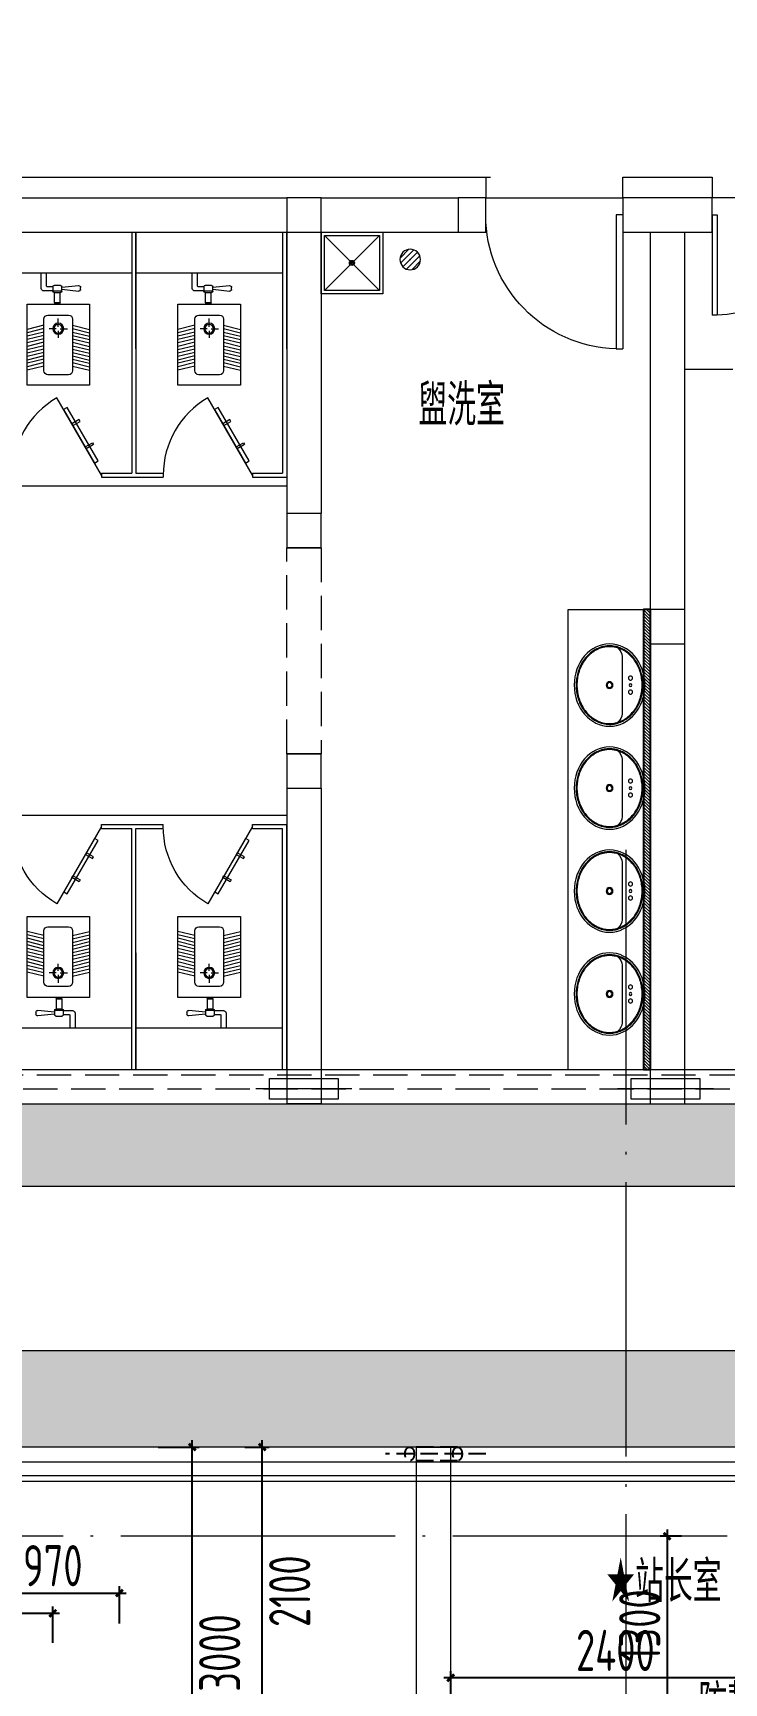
# Model space of a CAD drawing. Extents: x 4 to 13611208, y -605838 to 574722.
# Drawn here: x 13304578 to 13309614, y 203491 to 215510 of the extents above; entities that cross this region are included whole.
import ezdxf

# ---------------------------------------------------------------- set-up
doc = ezdxf.new("R2010")
doc.units = 0
doc.header["$LTSCALE"] = 1000
doc.header["$MEASUREMENT"] = 0
doc.linetypes.add('DASH', pattern=[0.35, 0.25, -0.1])
doc.linetypes.add('DOTE', pattern=[2.4200000000000004, 2, -0.2, 0.02, -0.2])
for name, color, linetype, lineweight in [('1-卫生洁具', 8, 'Continuous', 5), ('1-卫生间-设备', 8, 'Continuous', 13), ('建筑底图', 8, 'Continuous', 13), ('预埋件', 8, 'Continuous', 5), ('预埋管', 8, 'Continuous', 5)]:
    doc.layers.add(name, color=color, linetype=linetype, lineweight=lineweight)
for name, color, linetype in [('DUCT-K-P标注', 7, 'Continuous'), ('VRV-标注', 7, 'Continuous'), ('洁具', 253, 'Continuous')]:
    doc.layers.add(name, color=color, linetype=linetype)
doc.styles.add('C', font='HZTXT_E', dxfattribs={"width": 0.7, "bigfont": 'HZTXT'})
doc.styles.add('du', font='gbenor.shx', dxfattribs={"width": 0.8, "bigfont": 'hztxt.shx'})
doc.dimstyles.new('67', dxfattribs={"dimscale": 100, "dimtxt": 3, "dimasz": 0.5, "dimexe": 0.5, "dimexo": 2, "dimgap": 0.5, "dimtad": 2, "dimdec": 0, "dimrnd": 5, "dimzin": 0, "dimdsep": 46, "dimtxsty": 'du', "dimblk": 'ARCHTICK', "dimcen": 0, "dimdle": 0.5, "dimclrd": 256, "dimclre": 256, "dimclrt": 256, "dimazin": 0, "dimtfac": 1, "dimtdec": 0, "dimtix": 1, "dimtmove": 2, "dimatfit": 3, "dimfxl": 100, "dimtolj": 1, "dimtzin": 0, "dimlwd": -1, "dimlwe": -1, "dimarcsym": 0})

# ---------------------------------------------------------------- blocks, each defined once
blk = doc.blocks.new('A$C00460B6A')
at = {"layer": '预埋管', "linetype": 'DASH', "lineweight": -3, "ltscale": 0.5}
for p, q in [((729.1189822256565, 50.00143341813236), (-0.006739586591720581, 50.00143030937761)), ((523.463043898344, 100.0014334181324), (174.7439385093749, 100.0014303093776)), ((523.463043898344, 100.0014334181324), (174.7439385093749, 100.0014303093776)), ((523.4630443789065, 0.00143341813236475), (174.7439389880747, 0.001430309377610683))]:
    blk.add_line(p, q, dxfattribs=at)
for centre in [(174.7439387496561, 50.00143030937761), (523.4630441386253, 50.00143341813236)]:
    blk.add_ellipse(centre, major_axis=(-2.429254217184632e-07, 49.99999999906868), ratio=0.6701911663388869, start_param=3.141592653510884, end_param=9.42477796069047, dxfattribs=at)
blk = doc.blocks.new('dxg')
at = {"layer": '预埋件', "color": 8}
blk.add_line((12400099.73620189, -4150605.252443051), (12400799.73620189, -4150605.252443051), dxfattribs=at)
blk.add_lwpolyline([(12400199.73620189, -4150680.252443051), (12400199.73620189, -4150530.252443051), (12400699.73620189, -4150530.252443051), (12400699.73620189, -4150680.252443051), (12400199.73620189, -4150680.252443051)], dxfattribs=at)
blk = doc.blocks.new('$plan$00002154')
for p, q in [((-449.9996249999967, 450), (449.999625000004, 450)), ((-449.9996249999967, -450), (-449.9996249999967, 450)), ((-399.9996249999967, 400), (399.999625000004, 400)), ((-399.9996249999967, 400), (-26.10712499999499, 26.10750000000007)), ((-399.9996249999967, -400), (-399.9996249999967, 400)), ((26.39287500000501, 26.39249999999993), (399.999625000004, 400)), ((399.999625000004, 400), (399.999625000004, -400)), ((449.999625000004, 450), (449.999625000004, -450)), ((24.99962500000402, 0), (-24.99962499999674, 0)), ((0.000375000003259629, -25), (0.000375000003259629, 25)), ((-399.9996249999967, -400), (-26.49712499999441, -26.49499999999898)), ((26.58487500000774, -26.58499999999913), (399.999625000004, -400)), ((449.999625000004, -450), (-449.9996249999967, -450)), ((399.999625000004, -400), (-399.9996249999967, -400))]:
    blk.add_line(p, q)
for radius in [37.5, 25]:
    blk.add_circle((0.000375000003259629, 0), radius)
blk = doc.blocks.new('洗手盆')
at = {"layer": '洁具', "color": 8, "lineweight": 5}
blk.add_line((-673032.202355329, -786964.3715890237), (-673448.4629528564, -786964.3715890237), dxfattribs=at)
for centre, radius in [((-673291.3326540925, -786904.3716984219), 15), ((-673240.3326540925, -786904.3716984219), 10), ((-673189.3326540925, -786904.3716984219), 15), ((-673240.3326540925, -787056.8716984219), 25), ((-673240.3326540925, -787056.8716984219), 18)]:
    blk.add_circle(centre, radius, dxfattribs=at)
for centre, start, end in [((-673438.1200299801, -787060.3286146978), 96.15199061215544, 139.4431734951178), ((-673042.5452782048, -787060.3286146978), 40.55682650657775, 83.84800938479488)]:
    blk.add_arc(centre, 96.51283246198687, start, end, dxfattribs=at)
blk.add_ellipse((-673240.3326540925, -787056.8716984219), major_axis=(-299.9998098332435, 0), ratio=0.8583338774218983, dxfattribs=at)
for points, knots in [([(-673526.3324639257, -787056.8716984219), (-673526.3324639257, -787065.01628945), (-673525.8514632188, -787073.1615746251), (-673522.9715330445, -787097.4779465416), (-673519.1317865917, -787113.5347433862), (-673508.8870905006, -787141.5687178889), (-673503.1610657981, -787153.7131453154), (-673489.4711340534, -787177.0978572117), (-673481.5105989765, -787188.3382033826), (-673463.5406213773, -787209.6126965799), (-673453.5341392717, -787219.6483632271), (-673431.7215590603, -787238.2367057762), (-673419.9178428606, -787246.7915872978), (-673394.9145470809, -787262.1170294659), (-673381.7283129307, -787268.9037698327), (-673354.0331655669, -787280.6734930406), (-673339.5093429544, -787285.6321417344), (-673309.6838372918, -787293.4693910445), (-673294.382562082, -787296.3488958615), (-673263.354443217, -787299.948075269), (-673247.6268631644, -787300.6596615874), (-673216.3555930784, -787299.876131039), (-673200.8122755832, -787298.3982677945), (-673170.2234519244, -787293.3059278472), (-673155.1786573206, -787289.6937501645), (-673125.9940601888, -787280.4369398287), (-673111.8546407329, -787274.7947287384), (-673084.860131229, -787261.6400465964), (-673072.0049816291, -787254.1300717074), (-673047.9184644975, -787237.4541975457), (-673036.6865083141, -787228.2907674944), (-673016.1353450873, -787208.565922395), (-673006.8149779183, -787198.0067829747), (-672990.3175167105, -787175.7809761622), (-672983.1387575367, -787164.1162011073), (-672971.0928198459, -787139.9895368755), (-672966.223656569, -787127.5290304283), (-672958.9042587103, -787102.1297669064), (-672956.4519549733, -787089.1919201058), (-672954.0175336568, -787063.1580044166), (-672954.0333912265, -787050.0625869667), (-672956.5349469719, -787024.0329263413), (-672959.0185640521, -787011.0993024918), (-672966.4038537906, -786985.7129146947), (-672971.303144163, -786973.2607470185), (-672983.4122199989, -786949.1557439466), (-672990.6191809177, -786937.5032268317), (-673007.1752419242, -786915.3077669553), (-673016.5211912225, -786904.7645374788), (-673037.1245711684, -786885.0781772435), (-673048.3788283849, -786875.9339693488), (-673072.5094984182, -786859.303739001), (-673085.3830394377, -786851.8158639931), (-673112.4122580232, -786838.7126867383), (-673126.5656018493, -786833.0949036452), (-673155.7744160026, -786823.8939619263), (-673170.8282218395, -786820.3078844099), (-673201.4300701426, -786815.274152933), (-673216.9771725276, -786813.8233229156), (-673248.1425864565, -786813.1021438038), (-673263.7606950578, -786813.8285178621), (-673294.6429351261, -786817.4407247235), (-673309.9075926743, -786820.3233165849), (-673339.6685840726, -786828.1645480623), (-673354.1661526004, -786833.1201109777), (-673382.0022812474, -786844.9642596672), (-673395.3427498052, -786851.8500641489), (-673420.5099838687, -786867.3571315771), (-673432.3392706305, -786875.9760499941), (-673454.1766585519, -786894.7048989488), (-673464.1877853674, -786904.8130723261), (-673482.1376186908, -786926.2394193334), (-673490.0796707119, -786937.5565667176), (-673503.7017197805, -786961.0955708792), (-673509.3851011536, -786973.3172047058), (-673518.3622365919, -786998.3480151158), (-673521.6590075634, -787011.1569569657), (-673525.4607875305, -787034.960952989), (-673526.3324639257, -787045.916604177), (-673526.3324639257, -787056.8716984219)], [0, 0, 0, 0, 0.101306711853253, 0.101306711853253, 0.3039201355597589, 0.3039201355597589, 0.4655981451328306, 0.4655981451328306, 0.6272761547059023, 0.6272761547059023, 0.7889541642789739, 0.7889541642789739, 0.9506321738520456, 0.9506321738520456, 1.111032497838832, 1.111032497838832, 1.273688578270173, 1.273688578270173, 1.436440566352091, 1.436440566352091, 1.59995112448225, 1.59995112448225, 1.762342920205166, 1.762342920205166, 1.924734715928083, 1.924734715928083, 2.087126511650999, 2.087126511650999, 2.249518307373916, 2.249518307373916, 2.411910103096833, 2.411910103096833, 2.57430189881975, 2.57430189881975, 2.736693694542667, 2.736693694542667, 2.899085490265584, 2.899085490265584, 3.0614772859885, 3.0614772859885, 3.223869081711417, 3.223869081711417, 3.386260877434334, 3.386260877434334, 3.548652673157251, 3.548652673157251, 3.711044468880168, 3.711044468880168, 3.873436264603085, 3.873436264603085, 4.035828060326001, 4.035828060326001, 4.198219856048918, 4.198219856048918, 4.360611651771834, 4.360611651771834, 4.523003447494751, 4.523003447494751, 4.685395243217667, 4.685395243217667, 4.847787038940583, 4.847787038940583, 5.0101788346635, 5.0101788346635, 5.172570630386416, 5.172570630386416, 5.334962426109333, 5.334962426109333, 5.497354221832249, 5.497354221832249, 5.659746017555165, 5.659746017555165, 5.822137813278082, 5.822137813278082, 5.984529609000998, 5.984529609000998, 6.146921404723915, 6.146921404723915, 6.283185307179586, 6.283185307179586, 6.283185307179586, 6.283185307179586]), ([(-673520.3324639257, -787056.8716984219), (-673520.3324639257, -787064.8953638424), (-673519.8517029649, -787072.9202946147), (-673517.0320486119, -787096.3829523692), (-673513.3695449601, -787111.720814095), (-673503.6902465135, -787138.3862303299), (-673498.3410869068, -787149.8749847779), (-673485.5728855218, -787172.0525797212), (-673478.1558346415, -787182.7432357239), (-673461.4103531095, -787203.0520573786), (-673452.0820584376, -787212.6734962082), (-673431.7290378258, -787230.5883130527), (-673420.7016440353, -787238.8857038647), (-673396.8352234461, -787254.1717865893), (-673383.9431703482, -787261.1125359598), (-673356.9118193471, -787273.1628153258), (-673342.7609467813, -787278.265201382), (-673313.8659235352, -787286.3794583279), (-673299.1284205441, -787289.4213972694), (-673269.2629661962, -787293.4470166095), (-673254.1307926172, -787294.4294435877), (-673223.8817116655, -787294.3084721637), (-673208.7620134492, -787293.2026946467), (-673178.9430264219, -787288.9385383099), (-673164.242525659, -787285.7771816341), (-673135.6537360258, -787277.4947840731), (-673121.7658301243, -787272.3706878435), (-673095.1680939925, -787260.3121292797), (-673082.4601222111, -787253.3750381502), (-673058.5501364119, -787237.8904002046), (-673047.3511813808, -787229.3411092038), (-673026.738445295, -787210.8738891855), (-673017.3284754978, -787200.9554444368), (-673000.5163371402, -787180.0220882883), (-672993.11814244, -787169.00800945), (-672980.4922446774, -787146.1725728908), (-672975.2680857976, -787134.3532058246), (-672967.0954454364, -787110.2010436492), (-672964.1497003433, -787097.8709720115), (-672960.5886095813, -787072.9883898047), (-672959.9751273738, -787060.4389580206), (-672961.09005078, -787035.4053664787), (-672962.8195020371, -787022.9245514192), (-672968.5905973151, -786998.3170673511), (-672972.632357993, -786986.1940815252), (-672982.952295408, -786962.5954324385), (-672989.2293929743, -786951.1236686045), (-673003.8899514138, -786929.121555669), (-673012.2710042768, -786918.5948797585), (-673030.949374117, -786898.7676643358), (-673041.2431463159, -786889.4700226947), (-673063.4968301293, -786872.3625432021), (-673075.4525090544, -786864.5544319964), (-673100.7256009361, -786850.6514114316), (-673114.0386224283, -786844.5569096586), (-673141.6773586568, -786834.2596371628), (-673155.9990072635, -786830.0560150096), (-673185.2730340876, -786823.6646719208), (-673200.2220658708, -786821.4750356732), (-673230.348580159, -786819.1767985317), (-673245.5237389756, -786819.0654975602), (-673275.6928399522, -786820.9277404196), (-673290.6856996802, -786822.8981389337), (-673320.0861514509, -786828.8661024324), (-673334.4940351474, -786832.8604696486), (-673362.3390501549, -786842.7591461523), (-673375.7778795325, -786848.660648024), (-673401.3305519177, -786862.2010934517), (-673413.4474007614, -786869.838100025), (-673436.0450480428, -786886.6287828345), (-673446.5298891914, -786895.7818713933), (-673465.6057363622, -786915.3457646747), (-673474.2013484408, -786925.7577350031), (-673489.3008087362, -786947.5551449902), (-673495.809167376, -786958.9437490067), (-673506.5971693058, -786982.3987612242), (-673510.8804689274, -786994.4704458321), (-673517.3464246846, -787019.8145924093), (-673519.3717184688, -787033.1199091413), (-673520.2426759077, -787049.9345478935), (-673520.3324639257, -787053.4031635076), (-673520.3324639257, -787056.8716984219)], [0, 0, 0, 0, 0.1027837469030847, 0.1027837469030847, 0.3020011261795347, 0.3020011261795347, 0.4589342924680653, 0.4589342924680653, 0.6158674587565958, 0.6158674587565958, 0.7728006250451263, 0.7728006250451263, 0.9297337913336567, 0.9297337913336567, 1.09178433316777, 1.09178433316777, 1.25461940327955, 1.25461940327955, 1.415052266295525, 1.415052266295525, 1.575485129311501, 1.575485129311501, 1.735917992327476, 1.735917992327476, 1.896350855343452, 1.896350855343452, 2.056783718359427, 2.056783718359427, 2.217216581375403, 2.217216581375403, 2.377649444391378, 2.377649444391378, 2.538082307407353, 2.538082307407353, 2.698515170423328, 2.698515170423328, 2.858948033439304, 2.858948033439304, 3.019380896455279, 3.019380896455279, 3.179813759471254, 3.179813759471254, 3.340246622487229, 3.340246622487229, 3.500679485503205, 3.500679485503205, 3.66111234851918, 3.66111234851918, 3.821545211535155, 3.821545211535155, 3.98197807455113, 3.98197807455113, 4.142410937567106, 4.142410937567106, 4.302843800583081, 4.302843800583081, 4.463276663599056, 4.463276663599056, 4.623709526615031, 4.623709526615031, 4.784142389631007, 4.784142389631007, 4.944575252646982, 4.944575252646982, 5.105008115662957, 5.105008115662957, 5.265440978678932, 5.265440978678932, 5.425873841694908, 5.425873841694908, 5.586306704710883, 5.586306704710883, 5.746739567726858, 5.746739567726858, 5.907172430742833, 5.907172430742833, 6.067605293758809, 6.067605293758809, 6.238754319951013, 6.238754319951013, 6.283185307179586, 6.283185307179586, 6.283185307179586, 6.283185307179586])]:
    blk.add_open_spline(points, degree=3, knots=knots, dxfattribs=at)
blk = doc.blocks.new('ghjkmhk')
at = {"layer": '1-卫生洁具', "color": 8}
for p, q in [((301597.3609984486, -248786.0772716241), (301597.3609984486, -245436.0772716278)), ((302197.3609984486, -245436.0772716241), (301597.3609984486, -245436.0772716278)), ((302197.3609984486, -248786.0772716241), (302197.3609984486, -245436.0772716241)), ((302197.3609984486, -248786.0772716241), (301597.3609984486, -248786.0772716241))]:
    blk.add_line(p, q, dxfattribs=at)
at = {"layer": '洁具', "color": 8, "rotation": 90}
for p in [(-485162.0106999732, 427254.2553824646), (-485162.0106999732, 426504.2553824646), (-485162.0106999732, 425754.2553824646), (-485162.0106999732, 425004.2553824646)]:
    blk.add_blockref('洗手盆', p, dxfattribs=at)
blk = doc.blocks.new('蹲便器')
at = {"layer": '洁具', "color": 8, "lineweight": 5}
for p, q in [((-75518.66343140102, -530036.8860889504), (-75548.66343140102, -529914.3023951432)), ((-75493.55386403261, -530036.8860889504), (-75523.55386403261, -529914.3023951432)), ((-75468.44429666421, -530036.8860889504), (-75498.44429666421, -529914.3023951432)), ((-75444.41471533314, -530036.8860889504), (-75474.41471533314, -529914.3023951432)), ((-75419.30514796474, -530036.8860889504), (-75449.30514796474, -529914.3023951432)), ((-75394.19558059622, -530036.8860889504), (-75424.19558059622, -529914.3023951432)), ((-75370.16599926504, -530036.8860889504), (-75400.16599926504, -529914.3023951432)), ((-75345.05643189664, -530036.8860889504), (-75375.05643189664, -529914.3023951432)), ((-75319.94686452823, -530036.8860889504), (-75349.94686452823, -529914.3023951432)), ((-75295.91728319717, -530036.8860889504), (-75325.91728319717, -529914.3023951432)), ((-75270.80771582876, -530036.8860889504), (-75300.80771582876, -529914.3023951432)), ((-75245.69814846024, -530036.8860889504), (-75275.69814846024, -529914.3023951432)), ((-75221.66856712906, -530036.8860889504), (-75251.66856712906, -529914.3023951432)), ((-74959.34057755629, -530114.6486916214), (-74972.45367081824, -529993.2773627362)), ((-74959.71585146885, -529979.217220592), (-74945.02696346468, -529979.217220592)), ((-74944.83590673574, -530114.6486916214), (-74932.28914411529, -529993.2773627362)), ((-75261.21385690256, -530141.8023951432), (-75313.08840601274, -530141.8023951432)), ((-75246.45429989998, -530127.0428381406), (-75246.45429989998, -530075.1682890304)), ((-75231.69474289741, -530141.8023951432), (-75173.17304349586, -530141.8023951432)), ((-75064.07978025335, -530133.8549452674), (-75064.07978025335, -530161.6616443173)), ((-75057.67978025344, -530127.4549452674), (-74983.0932907383, -530127.4549452674)), ((-75057.67978025344, -530127.4549452674), (-75057.67978025344, -530168.0616443173)), ((-74983.0932907383, -530171.2678979633), (-74983.0932907383, -530124.2486916215)), ((-74973.49329073832, -530114.6486916214), (-74941.54934720241, -530114.6486916214)), ((-74973.49329073832, -530114.6486916214), (-74973.49329073832, -530180.8678979634)), ((-74931.94934720243, -530124.2486916215), (-74931.94934720243, -530171.2678979633)), ((-75518.66343140102, -530246.718701336), (-75548.66343140102, -530369.3023951432)), ((-75493.55386403261, -530246.718701336), (-75523.55386403261, -530369.3023951432)), ((-75468.44429666421, -530246.718701336), (-75498.44429666421, -530369.3023951432)), ((-75444.41471533314, -530246.718701336), (-75474.41471533314, -530369.3023951432)), ((-75419.30514796474, -530246.718701336), (-75449.30514796474, -530369.3023951432)), ((-75394.19558059622, -530246.718701336), (-75424.19558059622, -530369.3023951432)), ((-75370.16599926504, -530246.718701336), (-75400.16599926504, -530369.3023951432)), ((-75345.05643189664, -530246.718701336), (-75375.05643189664, -530369.3023951432)), ((-75319.94686452823, -530246.718701336), (-75349.94686452823, -530369.3023951432)), ((-75295.91728319717, -530246.718701336), (-75325.91728319717, -530369.3023951432)), ((-75270.80771582876, -530246.718701336), (-75300.80771582876, -530369.3023951432)), ((-75245.69814846024, -530246.718701336), (-75275.69814846024, -530369.3023951432)), ((-75221.66856712906, -530246.718701336), (-75251.66856712906, -530369.3023951432)), ((-75246.45429989998, -530156.5619521458), (-75246.45429989998, -530208.436501256)), ((-75057.67978025344, -530168.0616443173), (-74983.0932907383, -530168.0616443173)), ((-74941.54934720241, -530180.8678979634), (-74973.49329073832, -530180.8678979634)), ((-74971.54379147908, -530180.8678979634), (-74971.54379147908, -530246.1347731883)), ((-74952.34379147913, -530265.3347731882), (-74842.38559373969, -530265.3347731882)), ((-74942.4159924892, -530180.8678979634), (-74942.4159924892, -530220.9346107913)), ((-74936.01599248918, -530227.3346107912), (-74842.38559373969, -530227.3346107912))]:
    blk.add_line(p, q, dxfattribs=at)
blk.add_lwpolyline([(-75657.38559373969, -529914.3023951432), (-75657.38559373969, -530369.3023951432), (-75067.38559373969, -530369.3023951432), (-75067.38559373969, -529914.3023951432)], close=True, dxfattribs=at)
blk.add_lwpolyline([(-75582.38559373969, -530066.8860889504), (-75582.38559373969, -530216.718701336, 0.414213562373095), (-75552.38559373969, -530246.718701336), (-75177.38559373969, -530246.718701336, 0.414213562373095), (-75147.38559373969, -530216.718701336), (-75147.38559373969, -530066.8860889504, 0.414213562373095), (-75177.38559373969, -530036.8860889504), (-75552.38559373969, -530036.8860889504, 0.414213562373095)], format="xyb", close=True, dxfattribs=at)
for radius in [40, 31.6576408072724]:
    blk.add_circle((-75246.45429989998, -530141.8023951432), radius, dxfattribs=at)
for centre, radius, start, end in [((-74959.71585146885, -529992.0172205919), 12.8, 90, 185.6498412529631), ((-74945.02696346468, -529992.0172205919), 12.8, 354.3501587470369, 90), ((-75057.67978025344, -530133.8549452674), 6.4, 90, 180), ((-74973.49329073832, -530124.2486916215), 9.600000000020373, 90, 180), ((-74941.54934720241, -530124.2486916215), 9.600000000020373, 0, 90), ((-75057.67978025344, -530161.6616443173), 6.4, 180, 270), ((-74973.49329073832, -530171.2678979633), 9.599999999991267, 180, 270), ((-74952.34379147913, -530246.1347731883), 19.2, 180, 270), ((-74936.01599248918, -530220.9346107913), 6.4, 180, 270), ((-74941.5493472023, -530171.2678979633), 9.599999999991267, 270, 0)]:
    blk.add_arc(centre, radius, start, end, dxfattribs=at)
blk = doc.blocks.new('厕所衣钩01')
at = {"layer": '1-卫生间-设备', "color": 75}
for points in [[(41869.15375313975, 41155.97463694969), (41869.15375313975, 41125.97463694969), (42319.15375313975, 41125.97463694969), (42319.15375313975, 41155.97463694969)], [(41989.15375313975, 41185.97463694969), (41989.15375313975, 41125.97463694969), (42004.15375313975, 41125.97463694969), (42004.15375313975, 41185.97463694969)], [(42199.15375313975, 41185.97463694969), (42199.15375313975, 41125.97463694969), (42184.15375313975, 41125.97463694969), (42184.15375313975, 41185.97463694969)]]:
    blk.add_lwpolyline(points, close=True, dxfattribs=at)
blk = doc.blocks.new('$lvtry$00000171')
for p, q in [((-74.24621202462731, 10.60660171788186), (-10.60660171788186, 74.24621202462731)), ((-69.81875867368217, -27.39235180270043), (27.39235180242758, 69.81875867368217)), ((-53.03300858900184, -53.03300858886359), (53.03300858900184, 53.03300858886359)), ((-27.39235180242758, -69.81875867368217), (69.81875867368217, 27.39235180270043)), ((10.60660171788186, -74.24621202462731), (74.24621202462731, -10.60660171788186))]:
    blk.add_line(p, q)
blk.add_circle((0, 0), 75)
blk.add_point((0, 0))
blk = doc.blocks.new('_FZH')
blk.add_lwpolyline([(-0.5, -0.5), (0.5, -0.5), (0.5000000000000001, 0.5), (-0.4999999999999999, 0.5)], close=True)
blk = doc.blocks.new('$DorLib2D$00000001')
for p, q in [((0.45, 0.975), (0.5000000000000002, 0.975)), ((0.45, 0), (0.45, 0.975)), ((0.5, 0), (0.5, 0.975)), ((0.5, 0), (0.45, 0))]:
    blk.add_line(p, q)
at = {"lineweight": 13}
blk.add_arc((0.475, 0), 0.975, 91.46928358135379, 180, dxfattribs=at)
blk = doc.blocks.new('$DorLib2D$00000002')
for p, q in [((-0.5, -5.684341886080802e-17), (-0.5000000000000007, 0.4875)), ((-0.4750000000000007, 0.4875), (-0.5000000000000007, 0.4875)), ((-0.475, -2.842170943040401e-17), (-0.4750000000000007, 0.4875)), ((0.475, -2.842170943040401e-17), (0.4750000000000007, 0.4875)), ((0.4750000000000007, 0.4875), (0.5000000000000007, 0.4875)), ((0.5, -5.684341886080802e-17), (0.5000000000000007, 0.4875)), ((-0.5, -5.684341886080802e-17), (-0.475, -2.842170943040401e-17)), ((0.5, -5.684341886080802e-17), (0.475, -2.842170943040401e-17))]:
    blk.add_line(p, q)
at = {"lineweight": 13}
for centre, start, end in [((-0.4875, -4.263256414560601e-17), 0, 88.53071641864632), ((0.4875, -4.263256414560601e-17), 91.4692835813537, 180)]:
    blk.add_arc(centre, 0.4875, start, end, dxfattribs=at)
blk = doc.blocks.new('_ArchTick')
at = {"color": 0, "linetype": 'ByBlock', "const_width": 0.4}
blk.add_lwpolyline([(-0.5, -0.5), (0.5, 0.5)], dxfattribs=at)
blk = doc.blocks.new('*D402')
at = {"layer": 'DUCT-K-P标注', "transparency": 16777216}
for p, q in [((13309303.07442657, 204559.5139686024), (13309149.89290071, 204559.5139686024)), ((13309199.89290071, 204609.5139686024), (13309199.89290071, 203209.5166341716)), ((13309303.07442657, 203259.5166341716), (13309149.89290071, 203259.5166341716))]:
    blk.add_line(p, q, dxfattribs=at)
at = {"layer": 'DUCT-K-P标注', "transparency": 16777216, "xscale": 50, "yscale": 50, "zscale": 50}
for p, rotation in [((13309199.89290071, 204559.5139686024), 90), ((13309199.89290071, 203259.5166341716), 270)]:
    blk.add_blockref('_ArchTick', p, dxfattribs=dict(at, rotation=rotation))
at = {"layer": 'DUCT-K-P标注', "transparency": 16777216, "insert": (13308999.89290071, 203909.5153013892), "char_height": 300, "attachment_point": 5, "rotation": 90, "style": 'du'}
blk.add_mtext('\\A1;1300', dxfattribs=at)
blk = doc.blocks.new('*D403')
at = {"layer": 'DUCT-K-P标注', "transparency": 16777216}
for p, q in [((13309303.07442657, 203259.5166341716), (13309149.89290071, 203259.5166341716)), ((13309199.89290071, 203259.5166341716), (13309199.89290071, 203309.5166341716)), ((13309199.89290071, 203259.5166341716), (13309199.89290071, 203160.9272317687)), ((13309326.87768019, 203160.9272317687), (13309149.89290071, 203160.9272317687)), ((13309199.89290071, 203160.9272317687), (13309199.89290071, 203110.9272317687))]:
    blk.add_line(p, q, dxfattribs=at)
at = {"layer": 'DUCT-K-P标注', "transparency": 16777216, "xscale": 50, "yscale": 50, "zscale": 50}
for p, rotation in [((13309199.89290071, 203259.5166341716), 270), ((13309199.89290071, 203160.9272317687), 90)]:
    blk.add_blockref('_ArchTick', p, dxfattribs=dict(at, rotation=rotation))
at = {"layer": 'DUCT-K-P标注', "transparency": 16777216, "insert": (13308999.89290071, 203210.2219329723), "char_height": 300, "attachment_point": 5, "rotation": 90, "style": 'du'}
blk.add_mtext('\\A1;100', dxfattribs=at)
blk = doc.blocks.new('*D446')
at = {"layer": 'DUCT-K-P标注', "transparency": 16777216}
for p, q in [((13306122.36620502, 205209.5123766024), (13306299.08163674, 205209.5123766024)), ((13306249.08163674, 203059.5143254556), (13306249.08163674, 205259.5123766024)), ((13306122.36620502, 203109.5143254556), (13306299.08163674, 203109.5143254556))]:
    blk.add_line(p, q, dxfattribs=at)
at = {"layer": 'DUCT-K-P标注', "transparency": 16777216, "xscale": 50, "yscale": 50, "zscale": 50}
for p, rotation in [((13306249.08163674, 205209.5123766024), 90), ((13306249.08163674, 203109.5143254556), 270)]:
    blk.add_blockref('_ArchTick', p, dxfattribs=dict(at, rotation=rotation))
at = {"layer": 'DUCT-K-P标注', "transparency": 16777216, "insert": (13306449.08163674, 204159.5133510311), "char_height": 300, "attachment_point": 5, "rotation": 90, "style": 'du'}
blk.add_mtext('\\A1;2100', dxfattribs=at)
blk = doc.blocks.new('*D455')
at = {"layer": 'DUCT-K-P标注', "transparency": 16777216}
for p, q in [((13304187.29750478, 204145.4401418667), (13305257.98461332, 204145.4401418667)), ((13304237.29750478, 203924.4795059657), (13304237.29750478, 204195.4401418667)), ((13305207.98461332, 203924.4795059657), (13305207.98461332, 204195.4401418667))]:
    blk.add_line(p, q, dxfattribs=at)
at = {"layer": 'DUCT-K-P标注', "transparency": 16777216, "xscale": 50, "yscale": 50, "zscale": 50, "rotation": 180}
blk.add_blockref('_ArchTick', (13304237.29750478, 204145.4401418667), dxfattribs=at)
at = {"layer": 'DUCT-K-P标注', "transparency": 16777216, "xscale": 50, "yscale": 50, "zscale": 50}
blk.add_blockref('_ArchTick', (13305207.98461332, 204145.4401418667), dxfattribs=at)
at = {"layer": 'DUCT-K-P标注', "transparency": 16777216, "insert": (13304722.64105905, 204345.4401418667), "char_height": 300, "attachment_point": 5, "style": 'du'}
blk.add_mtext('\\A1;970', dxfattribs=at)
blk = doc.blocks.new('*D1924')
at = {"layer": 'VRV-标注', "transparency": 16777216}
for p, q in [((13310072.36618265, 203527.9980515298), (13307572.36620505, 203527.9980515298)), ((13307622.36620505, 203159.5146855469), (13307622.36620505, 203577.9980515298)), ((13310022.36618265, 203159.516634107), (13310022.36618265, 203577.9980515298))]:
    blk.add_line(p, q, dxfattribs=at)
at = {"layer": 'VRV-标注', "transparency": 16777216, "xscale": 50, "yscale": 50, "zscale": 50, "rotation": 180}
blk.add_blockref('_ArchTick', (13307622.36620505, 203527.9980515298), dxfattribs=at)
at = {"layer": 'VRV-标注', "transparency": 16777216, "xscale": 50, "yscale": 50, "zscale": 50}
blk.add_blockref('_ArchTick', (13310022.36618265, 203527.9980515298), dxfattribs=at)
at = {"layer": 'VRV-标注', "transparency": 16777216, "insert": (13308822.36619385, 203727.9980515298), "char_height": 300, "attachment_point": 5, "style": 'du'}
blk.add_mtext('\\A1;2400', dxfattribs=at)
blk = doc.blocks.new('*D1938')
at = {"layer": 'VRV-标注', "transparency": 16777216}
for p, q in [((13302272.40150238, 203998.5275808293), (13304772.36620504, 203998.5275808293)), ((13302322.40150238, 203784.2713193418), (13302322.40150238, 204048.5275808293)), ((13304722.36620504, 203784.2713193418), (13304722.36620504, 204048.5275808293))]:
    blk.add_line(p, q, dxfattribs=at)
at = {"layer": 'VRV-标注', "transparency": 16777216, "xscale": 50, "yscale": 50, "zscale": 50, "rotation": 180}
blk.add_blockref('_ArchTick', (13302322.40150238, 203998.5275808293), dxfattribs=at)
at = {"layer": 'VRV-标注', "transparency": 16777216, "xscale": 50, "yscale": 50, "zscale": 50}
blk.add_blockref('_ArchTick', (13304722.36620504, 203998.5275808293), dxfattribs=at)
at = {"layer": 'VRV-标注', "transparency": 16777216, "insert": (13303522.38385371, 204198.5275808293), "char_height": 300, "attachment_point": 5, "style": 'du'}
blk.add_mtext('\\A1;2400', dxfattribs=at)
blk = doc.blocks.new('*D2034')
at = {"layer": 'VRV-标注', "transparency": 16777216}
for p, q in [((13305491.2931369, 205209.5123766038), (13305788.93294006, 205209.5123766038)), ((13305738.93294006, 202159.5104280023), (13305738.93294006, 205259.5123766038)), ((13305491.2931369, 202209.5104280023), (13305788.93294006, 202209.5104280023))]:
    blk.add_line(p, q, dxfattribs=at)
at = {"layer": 'VRV-标注', "transparency": 16777216, "xscale": 50, "yscale": 50, "zscale": 50}
for p, rotation in [((13305738.93294006, 205209.5123766038), 90), ((13305738.93294006, 202209.5104280023), 270)]:
    blk.add_blockref('_ArchTick', p, dxfattribs=dict(at, rotation=rotation))
at = {"layer": 'VRV-标注', "transparency": 16777216, "insert": (13305938.93294006, 203709.5114023052), "char_height": 300, "attachment_point": 5, "rotation": 90, "style": 'du'}
blk.add_mtext('\\A1;3000', dxfattribs=at)

msp = doc.modelspace()

# ---------------------------------------------------------------- hatches: boundary and pattern name
at = {"layer": '建筑底图'}
h = msp.add_hatch(dxfattribs=at)
h.set_pattern_fill('钢筋混凝土', color=8, scale=100, style=0)
h.set_pattern_definition([(45, (0.2669163811951876, -129739.492322559), (-176.7766952966369, 176.7766952966369), []), (49.99999999999999, (0.2669163811951876, -129739.492322559), (717.2601826007534, -62.75213498259511), [75, -825]), (355, (0.2669163811951876, -129739.492322559), (-138.751333613, 752.1921337000118), [60, -660]), (100.4514, (60.03859638119519, -129744.721662559), (578.5093817140216, 689.4395420609536), [63.74019000000001, -701.142112]), (46.18420000000001, (0.2669163811951876, -129539.492322559), (1067.241048625644, -165.5190143290181), [112.5, -1237.5]), (96.6356, (89.20366138119519, -129553.285629559), (934.6627055487033, 974.1178709004417), [95.610288, -1051.713]), (351.1842, (0.2669163811951876, -129539.492322559), (934.6619451336272, 974.1186009253246), [90, -990]), (21, (100.2669163811952, -129589.492322559), (596.9070521184617, -402.6188906653388), [75, -825]), (326.0000000000001, (100.2669163811952, -129589.492322559), (243.3153319215817, 725.150045046853), [60, -660]), (71.4514, (150.0091493811952, -129623.043928559), (840.22262858149, 322.5304967099524), [63.74019000000001, -701.142112]), (37.50000000000001, (0.2669163811951876, -129739.492322559), (12.15985531729067, 332.8938538313115), [0, -652, 0, -670, 0, -662.5]), (7.499999999999999, (0.2669163811951876, -129739.492322559), (263.0695374421486, 394.4117118823602), [0, -382, 0, -637, 0, -252.5]), (327.5, (-222.7330836188048, -129739.492322559), (533.822436172409, -22.55487173437976), [0, -250, 0, -780, 0, -1035]), (317.5, (-322.7330836188048, -129739.492322559), (583.1861693423863, 100.1049823323177), [0, -325, 0, -518, 0, -735])])
h.paths.add_polyline_path([(13333997.36706131, 224709.5125439432), (13294898.3266213, 224709.5125439243), (13294898.3266213, 217009.5139677661), (13299947.36620429, 217009.5139677661), (13299947.36620442, 207109.5123762545), (13319627.36781459, 207109.5123762545), (13319627.36781599, 206729.5124832372), (13320127.3662034, 206729.5124850767), (13320127.36781474, 209209.5139065575), (13325547.36620441, 209209.5139065575), (13325547.36620441, 208709.5139069349), (13326297.3662033, 208709.513906935), (13326297.36620318, 206729.5125072933), (13326897.36620318, 206729.5125094265), (13326897.36620318, 207229.5124941133), (13326897.36620427, 209309.4927018727), (13326147.36620426, 209309.5139063675), (13326147.36620426, 213709.5139064658), (13326897.36620333, 213709.5139064768), (13326897.36620339, 214309.5139064768), (13325547.36620496, 214309.5139065336), (13325547.36620426, 209809.5139039927), (13319627.36779479, 209809.5139040793), (13319627.36781494, 207709.5123763969), (13300547.36620436, 207709.5123763969), (13300547.36620426, 217009.5139678336), (13304147.35267768, 217009.5139679143), (13304147.35267769, 217609.5139679978), (13295398.32662125, 217609.5139679978), (13295398.32662124, 224109.5139679142), (13333397.36620138, 224109.5125452583), (13333397.36620321, 213709.513907261), (13334147.36620447, 213709.5139072611), (13334147.36620447, 209309.5139068479), (13333397.3664911, 209309.5139068479), (13333397.3664911, 206729.5125333653), (13333697.3662034, 206729.5125346023), (13333997.36620334, 206729.5125361029), (13333997.36620356, 208709.5139075825), (13334747.36620447, 208709.5139075825), (13334747.36620447, 214309.5139064251), (13333997.36620323, 214309.5139064286)])
h.paths.add_polyline_path([(13326897.36615629, 217609.512545276), (13305647.35268833, 217609.0287815803), (13305647.36633649, 217009.5139683862), (13326897.36616125, 217009.512781654)], flags=17)
h = msp.add_hatch(dxfattribs=at)
h.set_pattern_fill('ANSI31', color=256, scale=10, angle=89.99999999999633, style=0)
h.set_pattern_definition([(134.9999999999963, (12639621.33317747, -436465.1178334852), (-11.22532015133716, -11.22532015133572), [])])
h.paths.add_polyline_path([(13309027.36625592, 207959.5123758093), (13309077.36625593, 207959.5123758093), (13309077.36625593, 211309.5123757955), (13309027.36625592, 211309.5123757955)])
h = msp.add_hatch(dxfattribs=at)
h.set_pattern_fill('钢筋混凝土', color=8, scale=100, style=0)
h.set_pattern_definition([(45, (793255.2557103541, 7.916241884231567e-09), (-176.7766952966369, 176.7766952966369), []), (49.99999999999999, (793255.2557103541, 7.916241884231567e-09), (717.2601826007534, -62.75213498259511), [75, -825]), (355, (793255.2557103541, 7.916241884231567e-09), (-138.751333613, 752.1921337000118), [60, -660]), (100.4514, (793315.0273903534, -5.229339992074529), (578.5093817140216, 689.4395420609536), [63.74019000000001, -701.142112]), (46.18420000000001, (793255.2557103541, 200.0000000079162), (1067.241048625644, -165.5190143290181), [112.5, -1237.5]), (96.6356, (793344.1924553532, 186.2066930079018), (934.6627055487033, 974.1178709004417), [95.610288, -1051.713]), (351.1842, (793255.2557103541, 200.0000000079162), (934.6619451336272, 974.1186009253246), [90, -990]), (21, (793355.2557103541, 150.0000000079162), (596.9070521184617, -402.6188906653388), [75, -825]), (326.0000000000001, (793355.2557103541, 150.0000000079162), (243.3153319215817, 725.150045046853), [60, -660]), (71.4514, (793404.9979433548, 116.4483940079226), (840.22262858149, 322.5304967099524), [63.74019000000001, -701.142112]), (37.50000000000001, (793255.2557103541, 7.916241884231567e-09), (12.15985531729067, 332.8938538313115), [0, -652, 0, -670, 0, -662.5]), (7.499999999999999, (793255.2557103541, 7.916241884231567e-09), (263.0695374421486, 394.4117118823602), [0, -382, 0, -637, 0, -252.5]), (327.5, (793032.2557103541, 7.916241884231567e-09), (533.822436172409, -22.55487173437976), [0, -250, 0, -780, 0, -1035]), (317.5, (792932.2557103541, 7.916241884231567e-09), (583.1861693423863, 100.1049823323177), [0, -325, 0, -518, 0, -735])])
h.paths.add_polyline_path([(13274397.36620496, 205209.5123766038), (13311597.36622271, 205209.5123766038), (13311597.36622271, 205909.5123766038), (13274397.36620496, 205909.5123766038)])

# ---------------------------------------------------------------- linework, layer by layer
at = {"layer": '建筑底图', "ltscale": 3}
for p, q in [((13304097.36632192, 214459.5135282977), (13307912.36615659, 214459.5135282977)), ((13307877.36615659, 214459.5135282977), (13307877.36615659, 214309.5135230338)), ((13305327.3664533, 213209.5135163948), (13305327.3664533, 214059.5135163948)), ((13305327.3664533, 213409.5114316059), (13305327.3664533, 214059.5135163903)), ((13306427.3664533, 213209.5135163948), (13306427.3664533, 214059.5135163948)), ((13306427.3664533, 214059.5135163948), (13306427.3664533, 212304.5135163948)), ((13306427.3664533, 213409.5114316059), (13306427.3664533, 214059.5135163903)), ((13306427.36621305, 207959.5123666698), (13306427.36621305, 209744.5123666654)), ((13306427.36621305, 207959.5123666654), (13306427.36621305, 209714.5123666654)), ((13305327.36621305, 208809.5123666654), (13305327.36621305, 207959.5123666654)), ((13306427.36621305, 208809.5123666654), (13306427.36621305, 207959.5123666654)), ((13305327.36621305, 208609.5144514543), (13305327.36621305, 207959.5123666698)), ((13306427.36621305, 208609.5144514543), (13306427.36621305, 207959.5123666698))]:
    msp.add_line(p, q, dxfattribs=at)
at = {"layer": '建筑底图'}
for p, q in [((13303947.36651567, 214309.5135287459), (13306427.3660918, 214309.5135261551)), ((13306677.3660918, 214309.5135258455), (13307677.36615625, 214309.5135249828)), ((13307877.36615665, 214309.5135251075), (13308877.36615665, 214309.5135244873)), ((13311027.36615659, 214309.5135233093), (13309527.36615671, 214309.5135213339)), ((13303947.36651476, 214059.5135286115), (13306427.36655738, 214059.5135261359)), ((13305297.3664533, 214059.5135163948), (13305297.3664533, 212304.5135163948)), ((13305327.3664533, 214059.5135163948), (13305327.3664533, 212304.5135163948)), ((13305327.3664533, 214059.5135163903), (13305327.3664533, 212304.5135163948)), ((13306397.3664533, 214059.5135163948), (13306397.3664533, 212304.5135163948)), ((13306427.36655738, 214059.5135261359), (13306427.36641038, 212009.5129316406)), ((13306427.3664533, 214059.5135163903), (13306427.3664533, 212274.5135163948)), ((13306677.36655734, 214059.5135259363), (13306677.3664104, 212009.5129316406)), ((13306677.36655734, 214059.5135259363), (13307677.36615625, 214059.5135252643)), ((13309077.36619053, 211309.5123652344), (13309077.36613178, 214059.5135244553)), ((13309327.36619047, 211309.5123652344), (13309327.36613172, 214059.5135244532)), ((13305297.3664533, 213759.5135163999), (13304227.3664533, 213759.5135163999)), ((13306397.3664533, 213759.5135163999), (13305327.3664533, 213759.5135163999)), ((13309677.366257, 213059.5135234668), (13309327.36615309, 213059.5135234668)), ((13305077.3664533, 212304.5135163948), (13305297.3664533, 212304.5135163948)), ((13305077.3664533, 212304.5135163948), (13305077.3664533, 212274.5135163948)), ((13305077.3664533, 212274.5135163948), (13305277.3664533, 212274.5135163948)), ((13305247.3664533, 212274.5135163948), (13305477.3664533, 212274.5135163948)), ((13305297.3664533, 212274.5135163948), (13305527.3664533, 212274.5135163948)), ((13305327.3664533, 212304.5135163948), (13305477.3664533, 212304.5135163948)), ((13305327.3664533, 212304.5135163948), (13305527.3664533, 212304.5135163948)), ((13305527.3664533, 212304.5135163948), (13305527.3664533, 212274.5135163948)), ((13306177.3664533, 212304.5135163948), (13306397.3664533, 212304.5135163948)), ((13306177.3664533, 212304.5135163948), (13306177.3664533, 212274.5135163948)), ((13306177.3664533, 212274.5135163948), (13306427.3664533, 212274.5135163948)), ((13306427.3664533, 212209.5135163948), (13300762.3662043, 212209.5135163948)), ((13309077.36626756, 207709.5123737226), (13309077.36619595, 211059.5123652343)), ((13309327.36626756, 207709.5123790712), (13309327.3661959, 211059.5123652343)), ((13309077.36625592, 210359.5167061293), (13309077.36625593, 207959.512376813)), ((13306427.36626726, 210009.5129335937), (13306427.36610225, 207709.5123853557)), ((13306677.36626711, 210009.5129335937), (13306677.36610225, 207709.512367438)), ((13306427.36621305, 209809.5123666654), (13300762.3662043, 209809.5123666654)), ((13305077.36621305, 209744.5123666654), (13305277.36621305, 209744.5123666654)), ((13305077.36621305, 209714.5123666654), (13305077.36621305, 209744.5123666654)), ((13305247.36621305, 209744.5123666654), (13305477.36621305, 209744.5123666654)), ((13305297.36621305, 209744.5123666654), (13305527.36621305, 209744.5123666654)), ((13305527.36621305, 209714.5123666654), (13305527.36621305, 209744.5123666654)), ((13306177.36621305, 209744.5123666654), (13306377.36621305, 209744.5123666654)), ((13306177.36621305, 209714.5123666654), (13306177.36621305, 209744.5123666654)), ((13306347.36621305, 209744.5123666654), (13306427.36621305, 209744.5123666654)), ((13305077.36621305, 209714.5123666654), (13305297.36621305, 209714.5123666654)), ((13305297.36621305, 207959.5123666654), (13305297.36621305, 209714.5123666654)), ((13305327.36621305, 207959.5123666654), (13305327.36621305, 209714.5123666654)), ((13305327.36621305, 209714.5123666654), (13305477.36621305, 209714.5123666654)), ((13305327.36621305, 207959.5123666698), (13305327.36621305, 209714.5123666654)), ((13305327.36621305, 209714.5123666654), (13305527.36621305, 209714.5123666654)), ((13306177.36621305, 209714.5123666654), (13306397.36621305, 209714.5123666654)), ((13306397.36621305, 207959.5123666654), (13306397.36621305, 209714.5123666654)), ((13305297.36621305, 208259.5123666603), (13304227.36621305, 208259.5123666603)), ((13306397.36621305, 208259.5123666603), (13305327.36621305, 208259.5123666603)), ((13300547.36620436, 207709.5123763969), (13319627.36781494, 207709.5123763969)), ((13306677.36610225, 207709.512367438), (13306427.36610225, 207709.5123853557)), ((13309077.36626756, 207709.5123737226), (13309327.36626756, 207709.5123790712)), ((13299947.36620442, 207109.5123762545), (13319627.36781459, 207109.5123762545)), ((13307372.36620504, 202959.5146855469), (13307372.36620496, 205209.5123766038)), ((13307372.36620496, 205209.5123766038), (13307622.36620496, 205209.5123766038)), ((13307622.36620505, 202959.5146855469), (13307622.36620496, 205209.5123766038))]:
    msp.add_line(p, q, dxfattribs=at)
at = {"layer": '建筑底图', "linetype": 'DASH'}
for p, q in [((13306677.36639252, 211759.5129325736), (13306427.36639252, 211759.5129504912)), ((13306427.36628501, 210259.5129504912), (13306677.36628501, 210259.5129325736))]:
    msp.add_line(p, q, dxfattribs=at)
at = {"layer": '建筑底图', "linetype": 'DOTE'}
msp.add_line((13308897.36620496, 209559.5146856282), (13308897.36620496, 180083.0282935039), dxfattribs=at)
at = {"layer": '建筑底图', "color": 8}
for p, q in [((13311597.36622271, 205909.5123766038), (13271047.36620498, 205909.5123766038)), ((13310897.36622271, 205209.5123766038), (13270447.36620498, 205209.5123766038)), ((13310647.36622258, 204959.5150237129), (13277572.36620489, 204959.5123768846))]:
    msp.add_line(p, q, dxfattribs=at)
at = {"layer": '建筑底图', "color": 8, "linetype": 'DOTE'}
msp.add_line((13474197.36620497, 204559.5146856282), (13119297.36620772, 204559.5146856282), dxfattribs=at)
at = {"layer": '建筑底图', "color": 8}
msp.add_lwpolyline([(13421797.36620497, 205259.5139687569), (13333997.36620318, 205259.5139784271), (13333997.36620356, 208709.5139075825), (13334747.36620447, 208709.5139075825), (13334747.36620449, 214309.5139064251), (13333997.36620323, 214309.5139683055), (13333997.36706131, 224709.5125439432), (13294898.3266213, 224709.5125439243), (13294898.3266213, 217009.5139677662), (13299947.36620429, 217009.5139677661), (13299947.36620442, 207109.5123762545), (13319627.36781459, 207109.5124487435), (13319627.36781459, 205259.5139686145), (13311597.36622271, 205259.5139686024), (13311597.36622271, 205909.5123766038), (13271047.366205, 205909.5143252863), (13271047.366205, 223959.5166330708), (13237197.36620504, 223959.5166330813), (13237197.36620504, 205909.5123766036), (13207597.36620496, 205909.5123766038), (13207597.36620496, 207459.5123766038), (13192397.4014289, 207459.5123766038), (13192397.4014289, 223759.5122452438), (13165097.40305062, 223759.5043783415)], dxfattribs=at)
at = {"layer": '建筑底图', "linetype": 'DASH'}
for points in [[(13300657.3662043, 217009.5139678766), (13300657.3662043, 207819.5123763334), (13319627.36781482, 207819.5123751301)], [(13300757.3662043, 217009.5139678766), (13300757.3662043, 207919.5123763271), (13319627.36781483, 207919.5123751301)]]:
    msp.add_lwpolyline(points, dxfattribs=at)
at = {"layer": '建筑底图', "ltscale": 3}
for points in [[(13300797.3662043, 217009.5139678766), (13300797.3662043, 207959.5123763245), (13319627.36781483, 207959.5123751301)], [(13308877.36615658, 214309.5135219924), (13308877.36615658, 214459.5133810893), (13309527.36615658, 214459.5133810893), (13309527.36615658, 214309.5135219924)]]:
    msp.add_lwpolyline(points, dxfattribs=at)
at = {"layer": '建筑底图'}
for points in [[(13305077.3664533, 212289.5135163948), (13304752.3664533, 212852.4300288561, 0.2679491924311258), (13304427.3664533, 212289.5135163948)], [(13306177.3664533, 212289.5135163948), (13305852.3664533, 212852.4300288561, 0.2679491924311258), (13305527.3664533, 212289.5135163948)], [(13305077.36621305, 209729.5123666654), (13304752.36621305, 209166.595854204, -0.2679491924311258), (13304427.36621305, 209729.5123666654)], [(13306177.36621305, 209729.5123666654), (13305852.36621305, 209166.595854204, -0.2679491924311258), (13305527.36621305, 209729.5123666654)]]:
    msp.add_lwpolyline(points, format="xyb", dxfattribs=at)
at = {"layer": '建筑底图', "linetype": 'DASH'}
msp.add_lwpolyline([(13306427.36638356, 211759.5129504876), (13306677.36627606, 211759.5129504876), (13306677.36627606, 210259.5129325726), (13306427.36638356, 210259.5129325726)], close=True, dxfattribs=at)
at = {"layer": '建筑底图', "linetype": 'ByBlock', "lineweight": -3}
msp.add_lwpolyline([(13309027.36625592, 207959.5123758093), (13309077.36625593, 207959.5123758093), (13309077.36625593, 211309.5123757955), (13309027.36625592, 211309.5123757955)], close=True, dxfattribs=at)
at = {"layer": '建筑底图'}
for points in [[(13310497.36622271, 204809.511659578), (13310497.36622271, 205099.5124379108), (13289922.36620497, 205099.5123976212)], [(13310397.36622271, 204709.5123766038), (13310397.36622271, 204999.5124376927), (13289922.36620519, 204999.5123976212)]]:
    msp.add_lwpolyline(points, dxfattribs=at)

# ---------------------------------------------------------------- block references
at = {"layer": '建筑底图', "yscale": 250, "zscale": 250}
for p, xscale, rotation in [((13306552.36609168, 214184.5135227439), 250, 270), ((13309202.36615658, 214184.5135219924), 650, 180), ((13306552.36638356, 211884.5129325726), 250, 270), ((13306552.36609168, 210134.5129325726), 250, 270)]:
    msp.add_blockref('_FZH', p, dxfattribs=dict(at, xscale=xscale, rotation=rotation))
for p, xscale in [((13307777.36615658, 214184.5135234222), 200), ((13309202.36618466, 211184.5123653467), 250)]:
    msp.add_blockref('_FZH', p, dxfattribs=dict(at, xscale=xscale))
at = {"layer": '建筑底图', "ltscale": 3}
for name, p, xscale, yscale, zscale, rotation in [('$DorLib2D$00000001', (13308377.36615657, 214184.5135247974), 1000, -1000, 1000, 359.9999999644635), ('$DorLib2D$00000002', (13310277.36615652, 214184.5135238088), 1500, -1500, 1500, 359.9999999737215), ('$plan$00002154', (13306902.36654504, 213834.5137917819), 0.5, 0.5, 0.8999280056299925, 90.00000000000001)]:
    msp.add_blockref(name, p, dxfattribs=dict(at, xscale=xscale, yscale=yscale, zscale=zscale, rotation=rotation))
at = {"layer": '建筑底图', "xscale": -1, "rotation": 270}
msp.add_blockref('$lvtry$00000171', (13307327.36654517, 213859.5135254019), dxfattribs=at)
at = {"layer": '建筑底图', "linetype": 'ByBlock', "lineweight": -3, "xscale": -1}
for p, rotation in [((13834904.16860819, 288601.8991101396), 270), ((13836004.16860819, 288601.8991101396), 270), ((12774620.56381791, 133417.1267729205), 90), ((12775720.56381791, 133417.1267729205), 90)]:
    msp.add_blockref('蹲便器', p, dxfattribs=dict(at, rotation=rotation))
at = {"layer": '建筑底图', "lineweight": -3}
for name, p, rotation in [('厕所衣钩01', (13248251.01702172, 228463.6886667251), 299.9999999999504), ('厕所衣钩01', (13249351.01702172, 228463.6886667251), 299.9999999999504), ('厕所衣钩01', (13290345.80429857, 266465.6479299212), 240.0000000000611), ('厕所衣钩01', (13291445.80429857, 266465.6479299212), 240.0000000000611), ('dxg', (25707002.10231203, -3942785.740067159), 180), ('dxg', (25709637.10174198, -3942785.740067294), 180)]:
    msp.add_blockref(name, p, dxfattribs=dict(at, rotation=rotation))
at = {"layer": '建筑底图', "linetype": 'ByBlock', "lineweight": -3, "xscale": -1}
msp.add_blockref('ghjkmhk', (13610674.72725438, 456745.5896474333), dxfattribs=at)
at = {"layer": '建筑底图'}
msp.add_blockref('A$C00460B6A', (13307148.26271465, 205109.5109431992, 1.388694083554804e-07), dxfattribs=at)

# ---------------------------------------------------------------- texts
at = {"layer": '建筑底图', "style": 'C', "width": 0.7}
for s, p in [('盥洗室', (13307386.91494162, 212650.1141251169)), ('★站长室', (13308756.21806912, 204079.7317751742)), ('防静电架空地板', (13309427.5566518, 203182.0939798985))]:
    msp.add_text(s, height=300, dxfattribs=at).set_placement(p)

# ---------------------------------------------------------------- dimensions: what is measured, and where the dimension line sits
at = {"layer": 'DUCT-K-P标注'}
for base, p1, p2, picture, middle in [((13306249.08163674, 205209.5123766024, -4400.000000000931), (13305922.36620502, 203109.5143254556), (13305922.36620502, 205209.5123766024, -4400.000000000931), '*D446', (13306449.08163674, 204159.5133510311, -4400.000000000931)), ((13309199.89290071, 203259.5166341716), (13309503.07442657, 204559.5139686024), (13309503.07442657, 203259.5166341716, 3700), '*D402', (13308999.89290071, 203909.5153013892)), ((13309199.89290071, 203160.9272317687), (13309503.07442657, 203259.5166341716, 3700), (13309526.87768019, 203160.9272317687, 3760), '*D403', (13308999.89290071, 203210.2219329723))]:
    dim = msp.add_linear_dim(base=base, p1=p1, p2=p2, angle=90, dimstyle='67', dxfattribs=at)
    dim.commit()
    dim.dimension.update_dxf_attribs({"geometry": picture, "text_midpoint": middle})
dim = msp.add_linear_dim(base=(13305207.98461332, 204145.4401418667), p1=(13304237.29750478, 203724.4795059657), p2=(13305207.98461332, 203724.4795059657), dimstyle='67', dxfattribs=at)
dim.commit()
dim.dimension.update_dxf_attribs({"geometry": '*D455', "text_midpoint": (13304722.64105905, 204345.4401418667)})
at = {"layer": 'VRV-标注'}
dim = msp.add_linear_dim(base=(13305738.93294006, 205209.5123766038), p1=(13305291.2931369, 202209.5104280023, 2500), p2=(13305291.2931369, 205209.5123766038), angle=90, dimstyle='67', dxfattribs=at)
dim.commit()
dim.dimension.update_dxf_attribs({"geometry": '*D2034', "text_midpoint": (13305938.93294006, 203709.5114023052)})
for base, p1, p2, picture, middle in [((13304722.36620504, 203998.5275808293, 2500), (13302322.40150238, 203584.2713193418), (13304722.36620504, 203584.2713193418), '*D1938', (13303522.38385371, 204198.5275808293, 2500)), ((13307622.36620505, 203527.9980515298), (13310022.36618265, 202959.516634107, 2500), (13307622.36620505, 202959.5146855469), '*D1924', (13308822.36619385, 203727.9980515298))]:
    dim = msp.add_linear_dim(base=base, p1=p1, p2=p2, dimstyle='67', dxfattribs=at)
    dim.commit()
    dim.dimension.update_dxf_attribs({"geometry": picture, "text_midpoint": middle})

doc.saveas('drawing.dxf')
